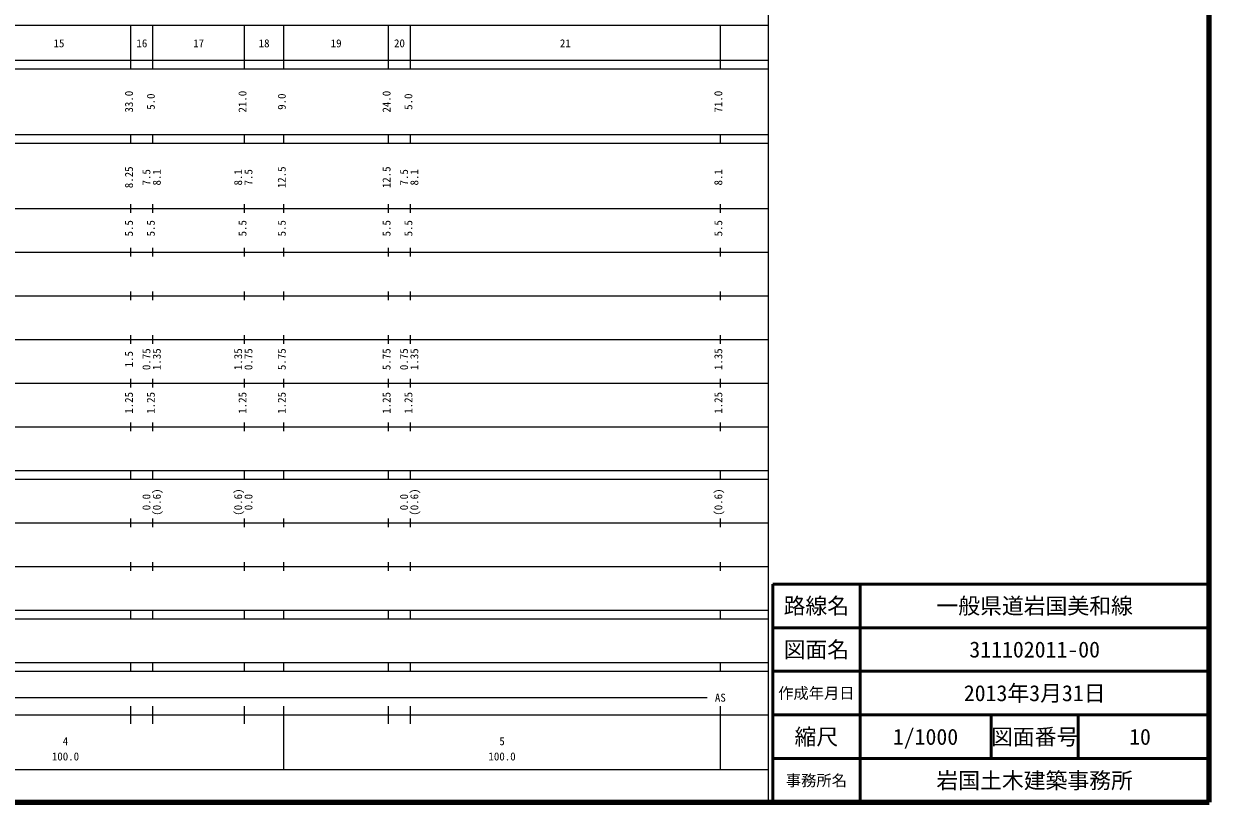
# Model space of a CAD drawing. Units: millimetres on the paper, enlarged 1000 times. Extents: x -625 to 704666, y -625 to 360237.
# Drawn here: x 433097 to 704666, y 237 to 178594 of the extents above; entities that cross this region are included whole.
import ezdxf
from ezdxf.enums import TextEntityAlignment as Align

# ---------------------------------------------------------------- set-up
doc = ezdxf.new("R2010")
doc.units = ezdxf.units.MM
doc.header["$LTSCALE"] = 1000
for name, color, linetype, lineweight in [('M-TTL', 2, 'Continuous', 140), ('M-TTL-BAND', 7, 'Continuous', 25), ('M-TTL-FRAM', 2, 'Continuous', 50), ('M-TTL-LINE', 7, 'Continuous', 50)]:
    doc.layers.add(name, color=color, linetype=linetype, lineweight=lineweight)
doc.layers.add('M-TTL-TXT', color=7, linetype='Continuous')
doc.styles.add('ＭＳ ゴシック', font='')
doc.styles.get('ＭＳ ゴシック').set_extended_font_data('MS Gothic')

msp = doc.modelspace()

# ---------------------------------------------------------------- linework, layer by layer
at = {"layer": 'M-TTL'}
for p, q in [((704666, 237), (704666, 360237)), ((64666, 237), (704666, 237))]:
    msp.add_line(p, q, dxfattribs=at)
at = {"layer": 'M-TTL-BAND'}
for p, q in [((603666, 237), (603666, 350237)), ((92666, 178237), (603666, 178237)), ((457666, 168237), (457666, 178237)), ((462666, 168237), (462666, 178237)), ((483666, 168237), (483666, 178237)), ((492666, 168237), (492666, 178237)), ((516666, 168237), (516666, 178237)), ((521666, 168237), (521666, 178237)), ((592666, 168237), (592666, 178237)), ((64666, 170237), (603666, 170237)), ((64666, 168237), (603666, 168237)), ((64666, 153237), (603666, 153237)), ((457666, 151237), (457666, 153237)), ((462666, 151237), (462666, 153237)), ((483666, 151237), (483666, 153237)), ((492666, 151237), (492666, 153237)), ((516666, 151237), (516666, 153237)), ((521666, 151237), (521666, 153237)), ((592666, 151237), (592666, 153237)), ((64666, 151237), (603666, 151237)), ((64666, 136237), (603666, 136237)), ((457666, 135237), (457666, 137237)), ((462666, 135237), (462666, 137237)), ((483666, 135237), (483666, 137237)), ((492666, 135237), (492666, 137237)), ((516666, 135237), (516666, 137237)), ((521666, 135237), (521666, 137237)), ((592666, 135237), (592666, 137237)), ((70666, 126237), (603666, 126237)), ((457666, 125237), (457666, 127237)), ((462666, 125237), (462666, 127237)), ((483666, 125237), (483666, 127237)), ((492666, 125237), (492666, 127237)), ((516666, 125237), (516666, 127237)), ((521666, 125237), (521666, 127237)), ((592666, 125237), (592666, 127237)), ((457666, 115237), (457666, 117237)), ((462666, 115237), (462666, 117237)), ((483666, 115237), (483666, 117237)), ((492666, 115237), (492666, 117237)), ((516666, 115237), (516666, 117237)), ((521666, 115237), (521666, 117237)), ((592666, 115237), (592666, 117237)), ((76666, 116237), (603666, 116237)), ((70666, 106237), (603666, 106237)), ((457666, 105237), (457666, 107237)), ((462666, 105237), (462666, 107237)), ((483666, 105237), (483666, 107237)), ((492666, 105237), (492666, 107237)), ((516666, 105237), (516666, 107237)), ((521666, 105237), (521666, 107237)), ((592666, 105237), (592666, 107237)), ((76666, 96237), (603666, 96237)), ((457666, 95237), (457666, 97237)), ((462666, 95237), (462666, 97237)), ((483666, 95237), (483666, 97237)), ((492666, 95237), (492666, 97237)), ((516666, 95237), (516666, 97237)), ((521666, 95237), (521666, 97237)), ((592666, 95237), (592666, 97237)), ((457666, 85237), (457666, 87237)), ((462666, 85237), (462666, 87237)), ((483666, 85237), (483666, 87237)), ((492666, 85237), (492666, 87237)), ((516666, 85237), (516666, 87237)), ((521666, 85237), (521666, 87237)), ((592666, 85237), (592666, 87237)), ((81416, 86237), (603666, 86237)), ((81416, 76237), (603666, 76237)), ((457666, 74237), (457666, 76237)), ((462666, 74237), (462666, 76237)), ((483666, 74237), (483666, 76237)), ((492666, 74237), (492666, 76237)), ((516666, 74237), (516666, 76237)), ((521666, 74237), (521666, 76237)), ((592666, 74237), (592666, 76237)), ((64666, 74237), (603666, 74237)), ((457666, 63237), (457666, 65237)), ((462666, 63237), (462666, 65237)), ((483666, 63237), (483666, 65237)), ((492666, 63237), (492666, 65237)), ((516666, 63237), (516666, 65237)), ((521666, 63237), (521666, 65237)), ((592666, 63237), (592666, 65237)), ((73666, 64237), (603666, 64237)), ((457666, 53237), (457666, 55237)), ((462666, 53237), (462666, 55237)), ((483666, 53237), (483666, 55237)), ((492666, 53237), (492666, 55237)), ((516666, 53237), (516666, 55237)), ((521666, 53237), (521666, 55237)), ((592666, 53237), (592666, 55237)), ((64666, 54237), (603666, 54237)), ((64666, 44237), (603666, 44237)), ((457666, 42237), (457666, 44237)), ((462666, 42237), (462666, 44237)), ((483666, 42237), (483666, 44237)), ((492666, 42237), (492666, 44237)), ((516666, 42237), (516666, 44237)), ((521666, 42237), (521666, 44237)), ((592666, 42237), (592666, 44237)), ((79916, 42237), (603666, 42237)), ((64666, 30237), (603666, 30237)), ((79916, 32237), (603666, 32237)), ((457666, 30237), (457666, 32237)), ((462666, 30237), (462666, 32237)), ((483666, 30237), (483666, 32237)), ((492666, 30237), (492666, 32237)), ((516666, 30237), (516666, 32237)), ((521666, 30237), (521666, 32237)), ((592666, 30237), (592666, 32237)), ((95666, 24237), (589666, 24237)), ((457666, 18237), (457666, 22237)), ((462666, 18237), (462666, 22237)), ((483666, 18237), (483666, 22237)), ((492666, 7737), (492666, 22237)), ((516666, 18237), (516666, 22237)), ((521666, 18237), (521666, 22237)), ((592666, 7737), (592666, 22237)), ((64666, 20237), (603666, 20237)), ((92666, 7737), (603666, 7737))]:
    msp.add_line(p, q, dxfattribs=at)
at = {"layer": 'M-TTL-FRAM'}
for p, q in [((704666, 50237), (604666, 50237)), ((604666, 50237), (604666, 237))]:
    msp.add_line(p, q, dxfattribs=at)
at = {"layer": 'M-TTL-LINE'}
for p, q in [((624666, 50237), (624666, 237)), ((704666, 40237), (604666, 40237)), ((704666, 30237), (604666, 30237)), ((704666, 20237), (604666, 20237)), ((654666, 20237), (654666, 17737)), ((674666, 20237), (674666, 17737)), ((654666, 17737), (654666, 12737)), ((674666, 17737), (674666, 12737)), ((654666, 12737), (654666, 10237)), ((674666, 12737), (674666, 10237)), ((704666, 10237), (604666, 10237))]:
    msp.add_line(p, q, dxfattribs=at)

# ---------------------------------------------------------------- texts
at = {"layer": 'M-TTL-BAND', "style": 'ＭＳ ゴシック'}
for s, p in [('15', (441166, 172642)), ('16', (460166, 172642)), ('17', (473166, 172642)), ('18', (488166, 172642)), ('19', (504666, 172642)), ('20', (519166, 172642)), ('21', (557166, 172642)), ('AS', (592666, 22737)), ('4', (442666, 12760)), ('5', (542666, 12760)), ('100.0', (442666, 9270)), ('100.0', (542666, 9270))]:
    msp.add_text(s, height=1833, dxfattribs=at).set_placement(p, align=Align.BOTTOM_CENTER)
for s, p in [('33.0', (458666, 160737)), ('21.0', (484666, 160737)), ('24.0', (517666, 160737)), ('71.0', (593666, 160737)), ('5.0', (463666, 160737)), ('9.0', (493666, 160737)), ('5.0', (522666, 160737)), ('8.25', (458666, 143411)), ('7.5', (462666, 143411)), ('8.1', (465036, 143411)), ('8.1', (483666, 143411)), ('7.5', (486036, 143411)), ('12.5', (493666, 143411)), ('12.5', (517666, 143411)), ('7.5', (521666, 143411)), ('8.1', (524036, 143411)), ('8.1', (593666, 143411)), ('5.5', (458666, 131737)), ('5.5', (463666, 131737)), ('5.5', (484666, 131737)), ('5.5', (493666, 131737)), ('5.5', (517666, 131737)), ('5.5', (522666, 131737)), ('5.5', (593666, 131737)), ('1.5', (458666, 101737)), ('0.75', (462666, 101737)), ('1.35', (465036, 101737)), ('1.35', (483666, 101737)), ('0.75', (486036, 101737)), ('5.75', (493666, 101737)), ('5.75', (517666, 101737)), ('0.75', (521666, 101737)), ('1.35', (524036, 101737)), ('1.35', (593666, 101737)), ('1.25', (458666, 91737)), ('1.25', (463666, 91737)), ('1.25', (484666, 91737)), ('1.25', (493666, 91737)), ('1.25', (517666, 91737)), ('1.25', (522666, 91737)), ('1.25', (593666, 91737)), ('0.0', (462666, 69001)), ('(0.6)', (465036, 69001)), ('(0.6)', (483666, 69001)), ('0.0', (486036, 69001)), ('0.0', (521666, 69001)), ('(0.6)', (524036, 69001)), ('(0.6)', (593666, 69001))]:
    msp.add_text(s, height=1833, rotation=90, dxfattribs=at).set_placement(p, align=Align.BOTTOM_CENTER)
at = {"layer": 'M-TTL-TXT', "style": 'ＭＳ ゴシック'}
for s, height, p in [('路線名', 3666, (614666, 45237)), ('路線名', 3666, (614666, 45237)), ('一般県道岩国美和線', 3666, (664666, 45237)), ('図面名', 3666, (614666, 35237)), ('図面名', 3666, (614666, 35237)), ('311102011-00', 3666, (664666, 35237)), ('2013年3月31日', 3666, (664666, 25237)), ('作成年月日', 2566, (614666, 25237)), ('作成年月日', 2566, (614666, 25237)), ('縮尺', 3666, (614666, 15237)), ('縮尺', 3666, (614666, 15237)), ('1/1000', 3666, (639666, 15237)), ('図面番号', 3666, (664666, 15237)), ('図面番号', 3666, (664666, 15237)), ('10', 3666, (688791, 15237)), ('事務所名', 2566, (614666, 5237)), ('事務所名', 2566, (614666, 5237)), ('岩国土木建築事務所', 3666, (664666, 5237))]:
    msp.add_text(s, height=height, dxfattribs=at).set_placement(p, align=Align.MIDDLE_CENTER)

doc.saveas('drawing.dxf')
